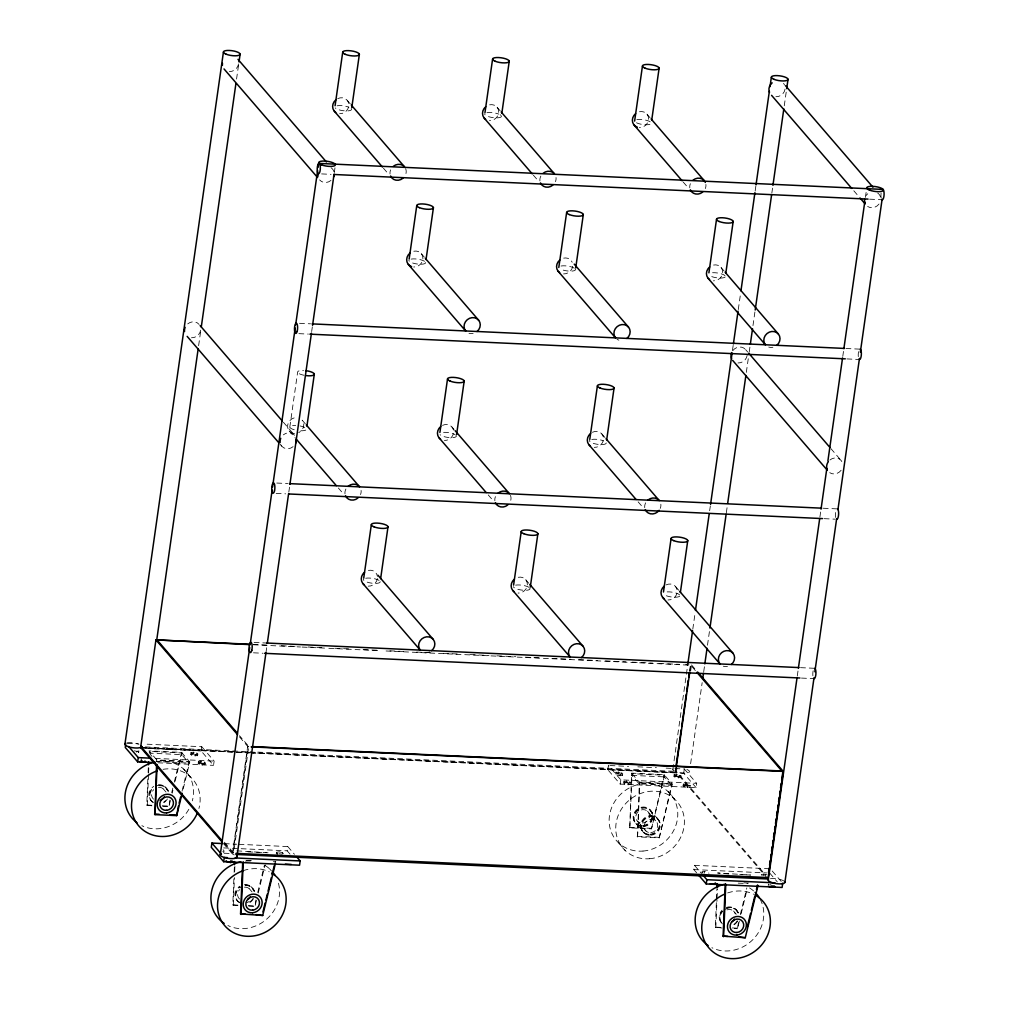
<?xml version="1.0" encoding="UTF-8"?>
<svg xmlns="http://www.w3.org/2000/svg" width="1009" height="1009" viewBox="0 0 1009 1009"><rect width="100%" height="100%" fill="white"/><g stroke="black" fill="none" stroke-linecap="round" stroke-linejoin="round"><path stroke-width="0.75" stroke-dasharray="5 3.75" d="M151.88 805.825L146.759 805.043L147.844 778.734M148.109 772.541L148.361 766.361M147.238 805.611L148.525 774.66M148.588 773.108L148.916 765.377M237.91 905.666L232.789 904.896L233.874 878.587M234.138 872.394L234.391 866.201M233.268 905.451L234.429 877.603M234.681 871.41L234.946 865.217M664.565 775.189L651.473 828.856L629.793 827.859L631.558 773.134L664.086 774.622L672.335 784.207L659.243 837.874L637.562 836.877L639.328 782.152L671.855 783.652L671.616 785.343L639.088 783.842L631.811 775.379L632.05 773.689L664.565 775.189L664.326 776.88L671.616 785.343M629.793 827.859L632.05 773.689M637.562 836.877L639.82 782.707L631.558 773.134M722.015 927.99L715.331 927.145L716.428 900.835M716.491 899.284L716.945 888.45M715.822 927.7L716.983 899.851M717.046 898.3L717.437 889.017M138.687 752.638L138.927 750.948L136.467 751.377L136.228 753.067L138.687 752.638L137.716 751.516L134.285 750.822M198.622 345.658L200.841 330.069M236.56 79.055L238.553 65.03M141.487 760.269L141.727 758.579M181.771 754.631L182.011 752.941L149.496 751.44L149.256 753.13L181.771 754.631L189.061 763.094L189.301 761.404L156.786 759.903L156.546 761.593L189.061 763.094M190.726 754.316L190.966 752.626L193.425 752.197L196.856 752.903L197.827 754.026L197.587 755.716L191.697 755.451L190.726 754.316L193.186 753.9L193.425 752.197M191.697 755.451L191.937 753.761L190.966 752.626M195.128 756.145L195.368 754.455L197.827 754.026M197.587 755.716L196.616 754.593L196.856 752.903M198.193 763.334L198.432 761.644L200.892 761.215L204.322 761.909L205.294 763.044L205.054 764.734L199.164 764.456L198.193 763.334L200.652 762.905L204.083 763.611L205.054 764.734M199.164 764.456L199.404 762.766L198.432 761.644M201.75 746.723L214.135 761.101L213.53 765.364L201.144 750.986L201.75 746.723L144.451 744.074M200.652 762.905L200.892 761.215M202.595 765.163L202.834 763.472L205.294 763.044M204.083 763.611L204.322 761.909M289.81 427.097L297.63 372.144A8.425 2.434 8.1 0 1 303.52 370.467M248.769 746.433L247.697 746.383L232.537 852.87L233.609 852.92L248.769 746.433L239.511 735.7M265.96 652.709L267.07 644.915M288.814 492.127L289.709 485.897M311.667 331.545L312.336 326.866M334.307 172.526L334.975 167.847M275.091 862.935L275.331 861.245L275.81 861.812L272.72 861.673M278.976 851.848L276.516 852.277L276.277 853.967L278.736 853.538L278.976 851.848L282.406 852.542L283.378 853.677M277.248 855.09L277.488 853.4L276.516 852.277M282.406 852.542L282.167 854.232L277.488 853.4M290.024 854.144L287.174 850.827L287.779 846.564L238.225 844.281M607.822 769.728L608.427 765.478L620.812 779.843L696.689 783.35L696.084 787.613L620.207 784.107L607.822 769.728L683.698 773.235L696.084 787.613M615.906 772.226L615.667 773.916L621.557 774.18L622.528 775.316L620.068 775.744L616.638 775.038L616.877 773.348L615.906 772.226L621.796 772.49L622.767 773.626L622.528 775.316M618.126 773.487L618.366 771.797M620.068 775.744L620.308 774.054L622.767 773.626M620.207 784.107L620.812 779.843M621.557 774.18L621.796 772.49M623.751 782.959L623.991 781.269L629.881 781.534L630.852 782.656L630.612 784.359L628.153 784.775L624.722 784.081L623.751 782.959L626.211 782.53L629.641 783.224L630.612 784.359M624.722 784.081L624.962 782.391L623.991 781.269M626.211 782.53L626.45 780.84M628.153 784.775L628.393 783.085L630.852 782.656M629.641 783.224L629.881 781.534M639.088 783.842L639.328 782.152M672.826 769.501L687.697 665.045M692.792 629.187L695.012 613.598M709.655 510.693L710.323 506.013M732.509 350.11L733.177 345.431M738.285 309.574L740.505 293.985M755.148 191.092L756.031 184.861M673.924 776.236L674.163 774.546L680.053 774.824L681.025 775.946L680.785 777.636L674.895 777.371L673.924 776.236L679.814 776.514L680.053 774.824M675.727 768.278L675.286 771.368L766.928 877.78M689.563 671.048L690.446 664.868L695.869 671.174M676.03 768.631L675.589 771.721L676.661 771.771L765.755 875.181M689.866 671.401L690.749 665.221L382.335 650.805M674.895 777.371L675.135 775.681L674.163 774.546M676.799 768.328L676.509 772.831L676.358 771.418L253.814 751.932M690.635 671.099L691.506 664.918L685.716 664.654M676.383 775.807L676.623 774.117M678.325 778.065L678.565 776.375L681.025 775.946M683.698 773.235L684.304 768.972L665.713 768.114M683.08 785.784L683.32 784.094L689.21 784.359L690.181 785.481L689.942 787.171L684.052 786.906L683.08 785.784L688.97 786.049L689.21 784.359M684.052 786.906L684.291 785.216L683.32 784.094M685.54 785.355L685.779 783.665M690.623 763.699L702.163 682.626M703.714 671.717L704.824 663.909M707.486 645.205L709.705 629.616M726.354 512.686L727.237 506.455M746.319 372.371L748.981 353.667M749.208 352.103L750.091 345.873M752.979 325.604L754.972 311.567M771.835 193.085L772.717 186.854M784.258 105.781L786.478 90.192M687.482 787.6L687.722 785.91L690.181 785.481M696.702 872.899L693.839 869.581L694.457 865.318L770.334 868.812M701.848 873.592L702.087 871.902L704.547 871.473L707.965 872.167L708.936 873.289M704.295 873.163L704.547 871.473M763.472 875.799L763.712 874.109L767.143 874.803M797.287 675.98L798.182 669.749M819.926 516.961L820.809 510.718M842.78 356.379L843.663 350.148M865.407 197.36L866.744 188.002M768.215 885.675L768.454 883.985L769.426 885.107M770.914 883.556L770.674 885.246L774.105 885.94M170.37 800.641L168.919 806.607L169.89 800.087M171.707 792.633L172.804 788.155M174.254 782.189L181.532 752.373L149.004 750.885L157.265 760.458L189.78 761.959L182.881 790.287M172.198 793.188L172.917 790.211M175.099 781.269L182.011 752.941M182.024 791.22L189.301 761.404M256.4 900.495L254.949 906.46L255.92 899.927M257.736 892.473L264.282 865.646M258.216 893.041L265.127 864.713M651.473 828.856L664.086 774.622M659.243 837.874L671.855 783.652M739.32 921.255L737.503 928.709L738.474 922.176M740.291 914.722L746.837 887.895M741.136 913.801L747.316 888.45M763.712 874.109L761.253 874.538L762.224 875.661M321.619 173.914L331.066 174.343M869.619 199.177L882.219 199.757M299.509 323.309L310.532 323.813M845.933 348.496L860.109 349.152M298.878 333.651L308.338 334.093M846.892 358.914L857.915 359.431M276.769 483.046L287.792 483.551M823.205 508.233L837.369 508.889M276.151 493.388L285.597 493.83M824.151 518.664L835.175 519.168M254.079 642.456L266.679 643.036M800.515 667.655L814.692 668.299M252.994 644.423L270.298 645.23M281.322 645.747L297.05 646.479M308.073 646.996L323.801 647.728M334.824 648.245L352.128 649.052M363.139 649.569L378.879 650.301M389.89 650.818L407.207 651.625M416.641 652.066L433.958 652.886M443.392 653.327L460.697 654.135M470.144 654.576L489.024 655.459M496.895 655.825L515.776 656.708M525.222 657.149L542.527 657.956M551.973 658.398L570.854 659.281M578.725 659.646L597.605 660.529M605.463 660.895L625.921 661.854M632.214 662.144L652.672 663.102M658.965 663.405L679.423 664.351M253.297 644.776L300.505 646.983M302.082 647.059L327.257 648.232M328.833 648.308L380.759 650.729M253.461 652.81L262.908 653.239M801.461 678.073L814.061 678.653M127.424 743.292L138.258 743.797M609.966 765.541L628.557 766.399M637.839 766.827L656.43 767.685M145.309 746.925L252.237 751.856M142.206 747.518L248.996 752.512M250.573 752.588L676.207 772.478L251.14 752.878M249.564 752.815L142.509 747.871L249.311 752.865M250.875 752.941L676.509 772.831M145.397 748.413L201.144 750.986M631.811 775.379L664.326 776.88M155.298 758.39L214.135 761.101M639.82 782.707L672.335 784.207M157.782 762.791L213.53 765.364M146.759 805.043L152.952 805.333M162.235 805.762L168.44 806.04M629.313 827.292L650.982 828.288M162.726 806.317L168.919 806.607M637.083 836.31L658.763 837.319M224.288 843.638L236.674 844.218M223.683 847.901L287.174 850.827M693.839 869.581L766.626 872.936M247.911 851.861L266.49 852.719M728.914 874.034L717.588 872.974L750.595 875.043L739.748 874.538M743.948 882.85L748.59 883.064M246.398 860.45L254.129 860.816M738.235 883.127L747.53 883.556M232.789 904.896L238.982 905.174M248.264 905.603L254.457 905.893M715.331 927.145L721.536 927.422M732.37 927.927L737.011 928.141M248.756 906.17L254.949 906.46M734.401 928.557L737.503 928.709M675.135 775.681L678.565 776.375M684.291 785.216L687.722 785.91M616.877 773.348L620.308 774.054M624.962 782.391L628.393 783.085M191.937 753.761L196.616 754.593M199.404 762.766L202.834 763.472M140.238 760.13L142.521 760.597M853.816 190.789L858.949 196.755M646.971 114.156L650.036 117.725M683.169 181.998L688.302 187.939M721.031 267.473L724.096 271.03M745.613 349.606L747.669 351.99M830.937 448.639L841.216 460.571M497.096 107.257L500.161 110.813M533.294 175.087L538.428 181.04M347.222 100.345L350.287 103.914M383.42 168.175L388.553 174.128M601.906 433.996L604.984 437.565M638.117 501.839L643.237 507.779M421.283 253.65L424.348 257.219M675.601 586.62L678.679 590.189M691.506 664.918L696.651 670.884M452.032 427.084L454.088 429.468M488.242 494.927L493.363 500.868M525.727 579.708L528.804 583.278M684.304 768.972L696.689 783.35M772.238 871.032L781.761 882.093M769.728 873.075L777.346 881.929M668.059 791.535L674.668 799.204M649.405 809.243L657.666 818.829M735.435 909.084L740.026 914.419M702.087 871.902L703.059 873.025M694.457 865.318L701.116 873.062M647.526 811.211L655.787 820.796M733.556 911.064L736.305 914.255M305.235 423.742L302.158 420.173A8.425 7.656 -40.7 0 1 298.714 432.659M637.726 821.49L645.987 831.075M635.834 823.47L644.095 833.056M283.39 422.241L294.691 435.371A8.425 7.656 -40.7 0 0 283.34 434.854M289.205 430.944L295.347 438.083M338.368 488.015L343.489 493.956M279.67 443.758L281.738 446.142M618.87 843.12L625.466 850.776M239.537 736.911L248 746.736L232.688 854.295L223.519 843.65M287.779 846.564L294.451 854.308M181.532 752.373L189.78 761.959M268.041 852.794L235.034 850.726L235.526 851.293M183.638 769.047L190.247 776.716M269.643 868.875L271.535 871.057M150.164 754.19L151.981 756.309M224.364 842.187L233.609 852.92M224.313 843.335L232.839 853.223M223.077 849.717L224.048 850.852L223.809 852.542L222.838 851.407M165.123 786.869L169.726 792.216M251.153 886.709L256.677 893.142M163.244 788.861L166.006 792.052M249.273 888.702L252.036 891.893M151.653 801.184L152.485 802.155A9.838 8.942 -40.7 0 1 152.561 789M237.67 901.037L238.49 901.983A9.838 8.942 -40.7 0 1 240.546 887.176M429.771 651.864A8.425 7.656 -40.7 0 1 423.566 652.382M368.399 570.375A8.425 7.656 -40.7 0 1 377.429 576.48M377.404 578.561A8.425 7.656 -40.7 0 1 368.235 586.179M380.191 581.714A8.425 2.434 8.1 0 1 374.301 583.391A8.425 2.434 8.1 0 1 364.779 581.108M363.871 580.402A8.425 2.434 8.1 0 1 363.707 579.116M365.737 578.245A8.425 2.434 8.1 0 1 379.825 581.033M518.273 577.287A8.425 7.656 -40.7 0 1 527.354 584.425A8.425 7.656 -40.7 0 1 518.109 593.09M529.7 587.944A8.425 2.434 8.1 0 1 523.116 590.24A8.425 2.434 8.1 0 1 513.379 586.633M515.612 585.157A8.425 2.434 8.1 0 1 528.792 587.238M727.464 666.394A8.425 7.656 -40.7 0 1 723.314 666.205M666.091 584.905A8.425 7.656 -40.7 0 1 677.178 590.303A8.425 7.656 -40.7 0 1 667.983 599.989M679.738 596.142A8.425 2.434 8.1 0 1 671.906 597.038A8.425 2.434 8.1 0 1 663.619 594.225M667.163 591.879A8.425 2.434 8.1 0 1 679.574 594.856M618.858 340.134A8.425 7.656 -40.7 0 1 617.041 339.251M563.69 258.127A8.425 7.656 -40.7 0 1 572.191 262.264M572.696 266.313A8.425 7.656 -40.7 0 1 563.539 273.931M575.13 268.785A8.425 2.434 8.1 0 1 570.627 271.156A8.425 2.434 8.1 0 1 560.071 268.861M561.029 266.01A8.425 2.434 8.1 0 1 574.222 268.091M473.145 333.424A8.425 7.656 -40.7 0 1 468.983 333.235M413.816 251.228A8.425 7.656 -40.7 0 1 422.91 258.354A8.425 7.656 -40.7 0 1 413.665 267.019M425.621 262.554A8.425 2.434 8.1 0 1 419.731 264.232A8.425 2.434 8.1 0 1 410.196 261.949M409.288 261.243A8.425 2.434 8.1 0 1 409.137 259.956M411.155 259.099A8.425 2.434 8.1 0 1 425.256 261.886M510.44 495.381A8.425 7.656 -40.7 0 1 510.377 501.473M494.864 500.754A8.425 7.656 -40.7 0 1 495.457 496.63M442.522 425.369A8.425 7.656 -40.7 0 1 453.609 430.767A8.425 7.656 -40.7 0 1 444.414 440.454M456.005 435.32A8.425 2.434 8.1 0 1 450.481 437.666A8.425 2.434 8.1 0 1 440.05 434.69M443.594 432.344A8.425 2.434 8.1 0 1 455.109 434.614M361.096 490.424A8.425 7.656 -40.7 0 1 360.503 494.561M344.99 493.855A8.425 7.656 -40.7 0 1 346.655 487.826M294.54 433.555A8.425 7.656 -40.7 0 1 287.653 425.193A8.425 7.656 -40.7 0 1 296.823 417.575M300.014 425.937A8.425 2.434 8.1 0 1 306.496 429.09A8.425 2.434 8.1 0 1 300.606 430.767M294.25 429.758A8.425 2.434 8.1 0 1 289.848 426.782A8.425 2.434 8.1 0 1 295.7 425.42M304.113 375.285A8.425 2.434 8.1 0 1 297.63 372.144M660.845 504.248A8.425 7.656 -40.7 0 1 660.252 508.385M644.738 507.666A8.425 7.656 -40.7 0 1 646.403 501.65M592.397 432.281A8.425 7.656 -40.7 0 1 603.483 437.666A8.425 7.656 -40.7 0 1 594.288 447.365M606.245 442.913A8.425 2.434 8.1 0 1 597.114 444.263A8.425 2.434 8.1 0 1 589.76 440.302M591.791 439.445A8.425 2.434 8.1 0 1 603.584 440.857M556.022 177.508A8.425 7.656 -40.7 0 1 555.442 181.645M539.929 180.926A8.425 7.656 -40.7 0 1 541.593 174.898M489.63 104.822A8.425 7.656 -40.7 0 1 498.723 111.961A8.425 7.656 -40.7 0 1 489.479 120.626M501.435 116.161A8.425 2.434 8.1 0 1 495.545 117.839A8.425 2.434 8.1 0 1 486.01 115.556M485.102 114.849A8.425 2.434 8.1 0 1 484.951 113.563M486.969 112.705A8.425 2.434 8.1 0 1 498.774 114.105M500.161 114.786A8.425 2.434 8.1 0 1 501.069 115.48M405.618 168.629A8.425 7.656 -40.7 0 1 405.568 174.734M390.054 174.015A8.425 7.656 -40.7 0 1 390.634 169.878M337.712 98.63A8.425 7.656 -40.7 0 1 348.786 104.015A8.425 7.656 -40.7 0 1 339.604 113.714M351.195 108.581A8.425 2.434 8.1 0 1 345.671 110.927A8.425 2.434 8.1 0 1 335.228 107.938M337.094 105.794A8.425 2.434 8.1 0 1 348.9 107.194M705.896 184.42A8.425 7.656 -40.7 0 1 705.316 188.544M689.803 187.838A8.425 7.656 -40.7 0 1 690.396 183.701M639.504 111.734A8.425 7.656 -40.7 0 1 648.598 118.873A8.425 7.656 -40.7 0 1 639.353 127.538M636.843 119.604A8.425 2.434 8.1 0 1 649.153 121.231A8.425 2.434 8.1 0 1 648.005 124.7A8.425 2.434 8.1 0 1 635.884 122.467M772.894 347.247A8.425 7.656 -40.7 0 1 768.732 347.046M713.565 265.039A8.425 7.656 -40.7 0 1 722.658 272.178A8.425 7.656 -40.7 0 1 713.413 280.843M725.156 276.996A8.425 2.434 8.1 0 1 717.323 277.879A8.425 2.434 8.1 0 1 709.037 275.066M712.581 272.72A8.425 2.434 8.1 0 1 725.004 275.697M686.852 769.438A8.425 2.434 8.1 0 1 687.293 772.957A8.425 2.434 8.1 0 1 675.488 771.557A8.425 2.434 8.1 0 1 675.059 768.026M812.888 675.79A5.184 1.564 -87.4 0 1 813.506 669.598M331.103 167.784A8.425 7.656 -40.7 0 1 334.156 172.816M330.977 180.434A8.425 7.656 -40.7 0 1 319.626 179.905M238.528 63.933A8.425 7.656 -40.7 0 1 229.358 71.551M858.306 356.644A5.184 1.564 -87.4 0 1 858.924 350.451M881.223 198.016A5.184 1.564 -87.4 0 1 881.122 192.946M293.089 446.672A8.425 7.656 -40.7 0 1 280.691 444.427M200.64 330.17A8.425 7.656 -40.7 0 1 191.47 337.775M187.737 323.889A8.425 7.656 -40.7 0 1 199.088 324.406M877.628 192.984A8.425 7.656 -40.7 0 1 880.68 198.004M879.016 204.032A8.425 7.656 -40.7 0 1 867.626 206.454M866.239 195.405A8.425 7.656 -40.7 0 1 867.753 193.804M783.501 83.369A8.425 7.656 -40.7 0 1 784.548 85.084M785.052 89.12A8.425 7.656 -40.7 0 1 775.883 96.738M829.865 460.041A8.425 7.656 -40.7 0 1 842.263 462.286M841.128 470.27A8.425 7.656 -40.7 0 1 829.739 472.691M732.748 350.678A8.425 7.656 -40.7 0 1 746.647 351.321M747.164 355.357A8.425 7.656 -40.7 0 1 737.995 362.975M835.755 517.503A5.184 1.564 -87.4 0 1 836.196 510.188M224.112 853.286A8.425 2.434 8.1 0 1 234.239 854.888M127.134 742.864A8.425 2.434 8.1 0 1 138.939 744.276M770.447 878.738A8.425 2.434 8.1 0 1 783.64 880.832M156.471 785.822A9.838 8.942 -40.7 0 1 168.036 791.384M165.526 800.591A9.838 8.942 -40.7 0 1 163.559 802.231M152.132 801.751A9.838 8.942 -40.7 0 1 154.188 786.944M156.445 761.669A35.681 32.427 -40.7 0 1 192.328 800.843M188.847 809.268A35.681 32.427 -40.7 0 1 141.878 825.69M163.042 769.337A35.681 32.427 -40.7 0 1 198.924 808.512M158.438 784.725A9.838 8.942 -40.7 0 1 167.544 790.829M153.595 802.496A9.838 8.942 -40.7 0 1 153.696 786.377M159.283 785.696A9.838 8.942 -40.7 0 1 168.389 791.8M167.393 798.939A9.838 8.942 -40.7 0 1 161.617 803.769M158.426 787.31A7.113 6.458 -40.7 0 1 164.997 791.712M153.519 799.191A7.113 6.458 -40.7 0 1 153.582 789.694M724.84 909.462A9.838 8.942 -40.7 0 1 738.651 914.015M737.604 921.154A9.838 8.942 -40.7 0 1 731.802 925.947M721.208 922.453A9.838 8.942 -40.7 0 1 722.86 911.102M726.808 907.974A9.838 8.942 -40.7 0 1 738.323 913.624M737.276 920.763A9.838 8.942 -40.7 0 1 733.757 924.446M722.356 923.878A9.838 8.942 -40.7 0 1 722.532 910.711M726.329 907.406A9.838 8.942 -40.7 0 1 737.831 913.057M720.388 921.507A9.838 8.942 -40.7 0 1 722.053 910.156M727.64 892.927A35.681 32.427 -40.7 0 1 753.635 894.226M760.13 899.133A35.681 32.427 -40.7 0 1 752.878 939.619A35.681 32.427 -40.7 0 1 711.913 947.728M749.536 887.945A35.681 32.427 -40.7 0 1 754.064 891.363M726.972 909.853A7.113 6.458 -40.7 0 1 735.284 913.94M245.288 885.524A9.838 8.942 -40.7 0 1 254.394 891.615M253.398 898.754A9.838 8.942 -40.7 0 1 249.917 902.462M244.96 885.133A9.838 8.942 -40.7 0 1 254.066 891.237M253.07 898.376A9.838 8.942 -40.7 0 1 247.293 903.206M240.117 902.904A9.838 8.942 -40.7 0 1 240.218 886.797M244.468 884.578A9.838 8.942 -40.7 0 1 253.574 890.67M249.097 901.516A9.838 8.942 -40.7 0 1 246.814 902.651M239.625 902.336A9.838 8.942 -40.7 0 1 239.726 886.23M278.446 883.216A35.681 32.427 -40.7 0 1 265.96 919.754A35.681 32.427 -40.7 0 1 227.883 925.518M245.439 861.106A35.681 32.427 -40.7 0 1 252.868 861.257M265.077 865.482A35.681 32.427 -40.7 0 1 271.648 870.855M243.144 870.691A35.681 32.427 -40.7 0 1 269.176 871.789M244.455 887.151A7.113 6.458 -40.7 0 1 251.027 891.565M239.549 899.044A7.113 6.458 -40.7 0 1 239.6 889.547M642.985 826.22A9.838 8.942 -40.7 0 0 651.373 811.614A9.838 8.942 -40.7 0 0 634.976 812.913A9.838 8.942 -40.7 0 0 642.985 826.22M642.493 825.665A9.838 8.942 -40.7 0 0 650.893 811.047A9.838 8.942 -40.7 0 0 634.484 812.359A9.838 8.942 -40.7 0 0 642.493 825.665M649.935 834.292A9.838 8.942 -40.7 0 0 658.335 819.686A9.838 8.942 -40.7 0 0 641.926 820.985A9.838 8.942 -40.7 0 0 649.935 834.292M650.275 834.683A9.838 8.942 -40.7 0 0 658.663 820.065A9.838 8.942 -40.7 0 0 642.266 821.376A9.838 8.942 -40.7 0 0 650.275 834.683M650.755 835.25A9.838 8.942 -40.7 0 0 659.142 820.632A9.838 8.942 -40.7 0 0 642.746 821.931A9.838 8.942 -40.7 0 0 650.755 835.25M642.998 851.066A35.681 32.427 -40.7 0 0 673.419 798.094A35.681 32.427 -40.7 0 0 613.964 802.823A35.681 32.427 -40.7 0 0 642.998 851.066M649.607 858.722A35.681 32.427 -40.7 0 0 680.028 805.75A35.681 32.427 -40.7 0 0 620.573 810.492A35.681 32.427 -40.7 0 0 649.607 858.722M643.338 826.636A9.838 8.942 -40.7 0 0 651.726 812.018A9.838 8.942 -40.7 0 0 635.329 813.33A9.838 8.942 -40.7 0 0 643.338 826.636M642.531 823.079A7.113 6.458 -40.7 0 0 648.598 812.522A7.113 6.458 -40.7 0 0 636.742 813.468A7.113 6.458 -40.7 0 0 642.531 823.079M650.792 832.665A7.113 6.458 -40.7 0 0 656.846 822.108A7.113 6.458 -40.7 0 0 645.003 823.054A7.113 6.458 -40.7 0 0 650.792 832.665"/><path stroke-width="1.5" d="M148.424 764.809L148.563 761.707M182.15 793.263L176.689 815.625L155.008 814.629L156.584 764.545M155.008 814.629L157.076 765.112M234.454 864.65L234.58 861.56M275.444 863.3L262.718 915.478L240.558 913.914L242.677 862.846M241.037 914.482L243.232 861.863M717.008 886.898L717.134 883.808M717.5 887.466L717.626 884.376M757.999 885.549L745.273 937.727L723.112 936.163L725.231 885.095M723.592 936.73L725.786 884.111M124.902 744.339L223.418 52.127M125.671 744.642L125.267 747.48L137.653 761.858L154.68 762.64M137.653 761.858L138.258 757.595L128.723 746.546M249.854 644.272L155.941 639.883L140.629 747.442L222.497 842.465M140.932 747.795L141.083 746.736L142.155 746.786M156.685 640.311L198.18 348.773M201.283 326.954L235.892 83.734M239.007 61.915L240.117 54.12M222.737 843.574L211.903 843.07L211.297 847.333L223.683 861.711L299.559 865.205L300.165 860.942L297.302 857.625M220.214 854.951L249.715 647.601M250.169 644.474L272.127 490.134M272.569 487.019L295.208 327.988M295.65 324.873L317.621 170.534M318.062 167.418L318.73 162.739M223.683 861.711L224.288 857.448L227.378 857.587M335.089 105.731L342.694 52.304M226.117 860.677L227.088 861.812L230.519 862.506L230.758 860.816M236.901 856.944L265.96 652.709M267.297 643.351L288.599 493.691M289.924 484.333L311.453 333.109M312.563 325.314L334.08 174.078M351.775 107.723L359.381 54.297M306.938 426.038L314.316 374.137A8.425 2.434 8.1 0 0 305.664 370.644M363.719 578.195L371.325 524.768M409.149 259.036L416.755 205.609M380.633 578.662L388.011 526.761M426.05 259.502L433.441 207.602M484.963 112.642L492.569 59.216M439.899 432.483L447.504 379.043M501.864 113.109L509.255 61.208M456.598 434.475L464.19 381.036M513.594 585.106L521.199 531.68M558.797 267.473L566.629 212.521M530.293 587.099L537.885 533.673M575.71 267.94L583.316 214.513M634.623 121.08L642.443 66.127M589.773 439.394L597.378 385.955M651.738 120.021L659.129 68.12M606.686 439.861L614.065 387.948M663.468 592.018L671.073 538.579M708.898 272.859L716.504 219.432M680.381 592.485L687.76 540.572M725.799 273.325L733.19 221.425M687.911 663.481L692.578 630.739M695.453 610.47L709.213 513.808M710.55 504.462L732.067 353.238M733.404 343.88L738.058 311.138M740.947 290.869L754.921 192.656M756.031 184.861L769.35 91.315M770.018 86.635L771.343 77.277M675.942 766.739L681.214 729.696M681.655 726.606L686.271 694.192M686.7 691.102L688.239 680.306M688.68 677.216L689.336 672.587M676.244 767.092L689.651 672.94M702.832 677.947L703.5 673.268M704.824 663.909L707.044 648.32M709.932 628.052L726.127 514.249M727.678 503.34L745.878 375.487M750.318 344.309L752.537 328.72M755.199 310.015L771.62 194.649M772.944 185.29L783.816 108.896M786.705 88.628L788.029 79.27M782.719 883.19L782.114 887.453L706.237 883.96L706.842 879.697L703.033 875.27M768.467 872.924L769.123 868.295M769.564 865.205L770.22 860.576M770.662 857.486L771.103 854.396M771.532 851.319L772.2 846.69M772.629 843.6L773.071 840.51M773.512 837.42L774.168 832.791M774.609 829.713L775.051 826.623M775.492 823.533L776.148 818.904M776.589 815.814L777.245 811.186M777.687 808.095L778.128 805.018M778.57 801.928L779.225 797.299M779.667 794.209L780.108 791.119M780.537 788.042L781.206 783.4M781.647 780.323L782.959 771.053L251.909 746.572M697.673 672.07L783.261 771.418L767.963 878.978L235.841 854.434M768.227 880.214L797.072 677.543M798.396 668.185L819.699 518.525M821.036 509.167L826.8 468.63M827.91 460.836L842.553 357.943M843.89 348.584L864.738 202.04M784.914 882.207L813.986 677.972M814.868 671.742L836.612 518.954M837.949 509.595L859.466 358.372M860.349 352.141L882.093 199.353M176.689 815.625L178.391 806.115M179.11 803.139L180.573 797.173M262.958 911.934L265.14 902.992M265.872 900.003L267.322 894.037M268.053 891.061L271.333 877.641M272.052 874.664L274.234 865.722M747.328 926.729L750.608 913.309M751.339 910.332L754.606 896.913M756.422 889.459L757.519 884.981M230.519 862.506L232.965 862.077L231.994 860.954M291.235 864.41L285.345 864.133M319.084 163.42A5.184 1.564 -87.4 0 1 319.967 171.442A5.184 1.564 -87.4 0 1 317.28 170.912A5.184 1.564 -87.4 0 1 319.084 163.42L882.837 189.402M334.219 174.494L868.055 199.101M312.096 323.889L844.356 348.42M309.902 334.156L845.315 358.838M289.369 483.626L821.629 508.17M288.751 493.969L822.575 518.588M266.679 643.036L798.939 667.58M157.013 639.933L250.156 644.625M264.484 653.315L799.897 677.998M251.153 746.874L783.261 771.418M141.853 746.433L140.781 746.383L222.257 840.951M138.258 757.595L150.644 758.175M154.528 814.061L159.17 814.276M170.017 814.78L176.209 815.07M235.992 853.374L767.799 877.553M235.122 857.953L300.165 860.942M706.842 879.697L774.975 882.837M240.558 913.914L245.2 914.129M256.046 914.621L262.718 915.478M723.112 936.163L727.754 936.377M738.588 936.869L745.273 937.727M769.186 886.797L775.063 887.075L774.105 885.94M139.999 761.82L145.876 762.098L144.905 760.963M710.273 883.72L716.163 883.998L715.192 882.875M785.557 85.752L872.936 187.169M771.57 95.338L851.76 188.406M859.983 197.941L865.117 203.906M651.07 118.923L704.332 180.737M634.005 124.939L682.147 180.813M725.13 272.228L778.393 334.042A8.425 7.656 -40.7 0 1 776.779 345.343M708.066 278.244L765.427 344.813A8.425 7.656 -40.7 0 1 767.042 333.525A8.425 7.656 -40.7 0 1 778.393 334.042M748.703 353.188L829.915 447.441M732.648 360.377L827.229 470.144M501.196 112.012L554.458 173.825A8.425 7.656 -40.7 0 0 543.107 173.308M484.131 118.028L532.273 173.901M574.222 264.118L628.519 327.13A8.425 7.656 -40.7 0 1 626.904 338.431M558.191 271.333L615.553 337.901A8.425 7.656 -40.7 0 1 617.155 326.613A8.425 7.656 -40.7 0 1 628.519 327.13M351.321 105.1L404.584 166.914A8.425 7.656 -40.7 0 0 393.233 166.397M334.256 111.116L382.398 166.989M606.005 438.751L659.268 500.578A8.425 7.656 -40.7 0 0 647.917 500.048M588.953 444.767L636.074 499.455M425.369 258.405L478.644 320.219A8.425 7.656 -40.7 0 1 477.03 331.52M238.01 59.367L326.411 161.97M408.317 264.421L465.679 331.002A8.425 7.656 -40.7 0 1 467.281 319.702A8.425 7.656 -40.7 0 1 478.644 320.219M679.7 591.375L732.963 653.201A8.425 7.656 -40.7 0 1 731.361 664.49M224.023 68.94L317.57 177.521M662.648 597.391L720.01 663.972A8.425 7.656 -40.7 0 1 721.612 652.672A8.425 7.656 -40.7 0 1 732.963 653.201M696.891 672.36L781.887 771.015M455.109 430.654L509.394 493.666A8.425 7.656 -40.7 0 0 498.042 493.136M439.079 437.856L486.187 492.543M529.826 584.463L583.088 646.29A8.425 7.656 -40.7 0 1 581.487 657.578M512.774 590.479L570.135 657.061A8.425 7.656 -40.7 0 1 571.737 645.76A8.425 7.656 -40.7 0 1 583.088 646.29M698.606 875.106L706.237 883.96M306.257 424.928L359.519 486.754A8.425 7.656 -40.7 0 0 348.168 486.224M200.123 325.604L282.356 421.056M296.369 439.268L336.312 485.632M187.157 336.375L278.648 442.56M377.908 575.18L433.214 639.378A8.425 7.656 -40.7 0 1 431.612 650.679M362.899 583.568L420.261 650.149A8.425 7.656 -40.7 0 1 421.863 638.861A8.425 7.656 -40.7 0 1 433.214 639.378M157.316 640.286L237.456 733.316M155.941 639.883L237.493 734.552M211.903 843.07L221.425 854.131M364.375 584.917A8.425 7.656 -40.7 0 1 364.501 572.28M514.249 591.829A8.425 7.656 -40.7 0 1 514.376 579.191M664.124 598.741A8.425 7.656 -40.7 0 1 664.25 586.103M559.667 272.67A8.425 7.656 -40.7 0 1 559.793 260.032M411.622 266.653A8.425 7.656 -40.7 0 1 409.919 253.12M507.792 504.954A8.425 7.656 -40.7 0 1 495.394 502.722M440.555 439.205A8.425 7.656 -40.7 0 1 440.681 426.567M357.918 498.042A8.425 7.656 -40.7 0 1 345.519 495.81M314.316 374.137A8.425 2.434 8.1 0 1 306.282 375.638M659.18 510.277A8.425 7.656 -40.7 0 1 645.268 509.633M590.429 446.117A8.425 7.656 -40.7 0 1 590.555 433.466M552.844 185.126A8.425 7.656 -40.7 0 1 540.458 182.894M485.619 119.365A8.425 7.656 -40.7 0 1 485.745 106.727M402.969 178.215A8.425 7.656 -40.7 0 1 390.584 175.982M335.745 112.466A8.425 7.656 -40.7 0 1 335.871 99.815M692.981 180.22A8.425 7.656 -40.7 0 1 705.367 182.452M702.718 192.038A8.425 7.656 -40.7 0 1 690.333 189.793M637.31 127.172A8.425 7.656 -40.7 0 1 635.62 113.639M709.541 279.581A8.425 7.656 -40.7 0 1 709.668 266.944M141.386 746.937A8.425 2.434 8.1 0 1 130.338 747.265A8.425 2.434 8.1 0 1 125.873 743.229M814.692 668.299A5.184 1.564 -87.4 0 1 815.865 674.466A5.184 1.564 -87.4 0 1 813.67 678.401M334.13 174.885A8.425 7.656 -40.7 0 1 333.563 176.941M318.049 176.234A8.425 7.656 -40.7 0 1 318.075 174.153M222.447 65.27A8.425 7.656 -40.7 0 1 222.472 63.189M860.109 349.152A5.184 1.564 -87.4 0 1 861.295 355.307A5.184 1.564 -87.4 0 1 859.1 359.242M882.434 189.503A5.184 1.564 -87.4 0 1 884.073 194.888A5.184 1.564 -87.4 0 1 881.828 199.505M296.268 439.041A8.425 7.656 -40.7 0 1 295.675 443.178M280.161 442.472A8.425 7.656 -40.7 0 1 280.754 438.335M184.559 331.507A8.425 7.656 -40.7 0 1 185.151 327.37M865.104 203.389A8.425 7.656 -40.7 0 1 864.599 199.353M769.501 92.424A8.425 7.656 -40.7 0 1 772.15 82.852M827.216 469.626A8.425 7.656 -40.7 0 1 828.351 461.643M731.613 358.662A8.425 7.656 -40.7 0 1 731.676 352.57M837.76 509.154A5.184 1.564 -87.4 0 1 838.555 515.044A5.184 1.564 -87.4 0 1 836.751 519.244M236.535 856.263A8.425 2.434 8.1 0 1 227.769 858.293A8.425 2.434 8.1 0 1 221.173 853.841M784.548 881.525A8.425 2.434 8.1 0 1 776.88 883.707A8.425 2.434 8.1 0 1 768.429 879.608M136.997 822.739A35.681 32.427 -40.7 0 1 126.327 788.433A35.681 32.427 -40.7 0 1 154.945 761.959M197.461 812.813A35.681 32.427 -40.7 0 1 139.885 827.14A35.681 32.427 -40.7 0 1 157.139 770.863M164.29 796.87A7.113 6.458 -40.7 0 1 160.116 800.364M754.896 894.882A35.681 32.427 -40.7 0 1 760.017 946.732A35.681 32.427 -40.7 0 1 706.88 945.244A35.681 32.427 -40.7 0 1 724.777 894.037M708.204 945.584A35.681 32.427 -40.7 0 1 696.437 911.064A35.681 32.427 -40.7 0 1 725.446 884.061M755.085 892.334A35.681 32.427 -40.7 0 1 759.424 897.909M734.527 919.085A7.113 6.458 -40.7 0 1 731.992 921.747M271.686 873.151A35.681 32.427 -40.7 0 1 274.498 925.682A35.681 32.427 -40.7 0 1 221.526 921.116A35.681 32.427 -40.7 0 1 243.144 870.691M273.477 873.05A35.681 32.427 -40.7 0 1 275.066 875.383M224.162 923.386A35.681 32.427 -40.7 0 1 212.13 888.979A35.681 32.427 -40.7 0 1 240.949 861.787M250.32 896.724A7.113 6.458 -40.7 0 1 247.798 899.397M373.986 526.824A8.425 2.434 8.1 0 0 387.809 527.366A8.425 2.434 8.1 0 0 377.215 523.091A8.425 2.434 8.1 0 0 373.986 526.824M523.86 533.736A8.425 2.434 8.1 0 0 537.683 534.278A8.425 2.434 8.1 0 0 527.089 530.002A8.425 2.434 8.1 0 0 523.86 533.736M673.735 540.647A8.425 2.434 8.1 0 0 687.558 541.19A8.425 2.434 8.1 0 0 676.963 536.914A8.425 2.434 8.1 0 0 673.735 540.647M569.29 214.576A8.425 2.434 8.1 0 0 583.114 215.131A8.425 2.434 8.1 0 0 572.507 210.843A8.425 2.434 8.1 0 0 569.29 214.576M419.416 207.665A8.425 2.434 8.1 0 0 433.239 208.22A8.425 2.434 8.1 0 0 422.632 203.944A8.425 2.434 8.1 0 0 419.416 207.665M450.165 381.112A8.425 2.434 8.1 0 0 463.989 381.654A8.425 2.434 8.1 0 0 453.394 377.379A8.425 2.434 8.1 0 0 450.165 381.112M600.04 388.011A8.425 2.434 8.1 0 0 613.863 388.566A8.425 2.434 8.1 0 0 603.268 384.29A8.425 2.434 8.1 0 0 600.04 388.011M495.23 61.272A8.425 2.434 8.1 0 0 509.053 61.826A8.425 2.434 8.1 0 0 498.459 57.538A8.425 2.434 8.1 0 0 495.23 61.272M345.355 54.36A8.425 2.434 8.1 0 0 359.179 54.915A8.425 2.434 8.1 0 0 348.584 50.627A8.425 2.434 8.1 0 0 345.355 54.36M645.104 68.183A8.425 2.434 8.1 0 0 658.927 68.726A8.425 2.434 8.1 0 0 648.333 64.45A8.425 2.434 8.1 0 0 645.104 68.183M719.165 221.488A8.425 2.434 8.1 0 0 732.988 222.03A8.425 2.434 8.1 0 0 722.394 217.755A8.425 2.434 8.1 0 0 719.165 221.488M774.004 79.333A8.425 2.434 8.1 0 0 787.827 79.888A8.425 2.434 8.1 0 0 777.233 75.612A8.425 2.434 8.1 0 0 774.004 79.333M251.809 650.338A5.184 1.564 -87.4 0 0 250.938 642.317A5.184 1.564 -87.4 0 0 249.135 649.809A5.184 1.564 -87.4 0 0 251.809 650.338M297.226 331.192A5.184 1.564 -87.4 0 0 296.356 323.157A5.184 1.564 -87.4 0 0 294.552 330.649A5.184 1.564 -87.4 0 0 297.226 331.192M321.392 164.795A8.425 2.434 8.1 0 0 335.215 165.337A8.425 2.434 8.1 0 0 324.621 161.062A8.425 2.434 8.1 0 0 321.392 164.795M274.498 490.929A5.184 1.564 -87.4 0 0 273.616 482.895A5.184 1.564 -87.4 0 0 271.812 490.387A5.184 1.564 -87.4 0 0 274.498 490.929M226.079 54.183A8.425 2.434 8.1 0 0 239.902 54.726A8.425 2.434 8.1 0 0 229.308 50.45A8.425 2.434 8.1 0 0 226.079 54.183M869.405 190.058A8.425 2.434 8.1 0 0 883.228 190.613A8.425 2.434 8.1 0 0 872.634 186.324A8.425 2.434 8.1 0 0 869.405 190.058M166.586 812.913A9.838 8.942 -40.7 0 0 174.872 798.245A9.838 8.942 -40.7 0 0 158.463 799.67A9.838 8.942 -40.7 0 0 166.586 812.913M166.599 810.328A7.113 6.458 -40.7 0 0 172.589 799.733A7.113 6.458 -40.7 0 0 160.734 800.768A7.113 6.458 -40.7 0 0 166.599 810.328M736.784 935.091A9.838 8.942 -40.7 0 0 745.172 920.473A9.838 8.942 -40.7 0 0 728.775 921.785A9.838 8.942 -40.7 0 0 736.784 935.091M736.822 932.505A7.113 6.458 -40.7 0 0 742.876 921.949A7.113 6.458 -40.7 0 0 731.033 922.894A7.113 6.458 -40.7 0 0 736.822 932.505M252.616 912.767A9.838 8.942 -40.7 0 0 260.902 898.098A9.838 8.942 -40.7 0 0 244.493 899.524A9.838 8.942 -40.7 0 0 252.616 912.767M252.628 910.181A7.113 6.458 -40.7 0 0 258.619 899.587A7.113 6.458 -40.7 0 0 246.764 900.621A7.113 6.458 -40.7 0 0 252.628 910.181"/></g></svg>
